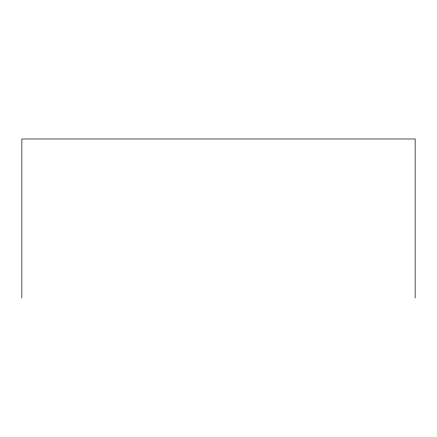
<?xml version="1.0" encoding="UTF-8"?>
<svg xmlns="http://www.w3.org/2000/svg" width="437" height="437" viewBox="0 0 437 437"><rect width="100%" height="100%" fill="white"/><g stroke="black" fill="none" stroke-linecap="round" stroke-linejoin="round"><path stroke-width="0.66" d="M415.15 298.012L415.15 138.988L21.85 138.988L21.85 298.012"/></g></svg>
